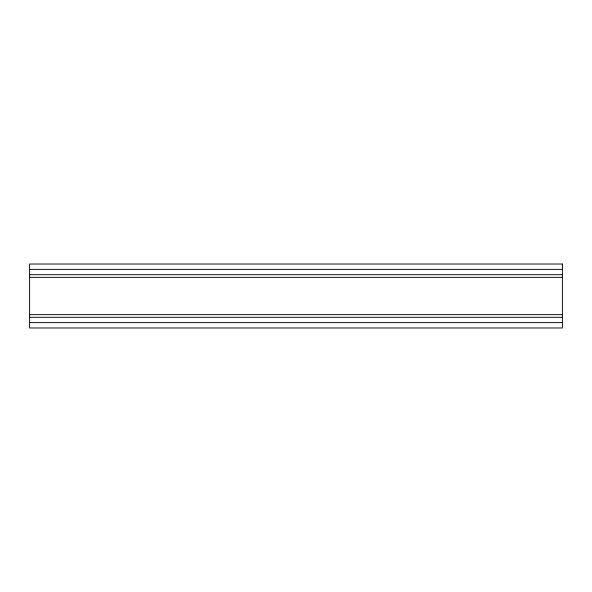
<?xml version="1.0" encoding="UTF-8"?>
<svg xmlns="http://www.w3.org/2000/svg" width="592" height="592" viewBox="0 0 592 592"><rect width="100%" height="100%" fill="white"/><g stroke="black" fill="none" stroke-linecap="round" stroke-linejoin="round"><path stroke-width="0.89" d="M29.6 269.36L562.4 269.36M29.6 274.688L562.4 274.688M29.6 277.352L562.4 277.352M29.6 314.648L562.4 314.648M29.6 317.312L562.4 317.312M29.6 322.64L562.4 322.64M562.4 264.032L29.6 264.032L29.6 327.968L562.4 327.968L562.4 264.032"/></g></svg>
